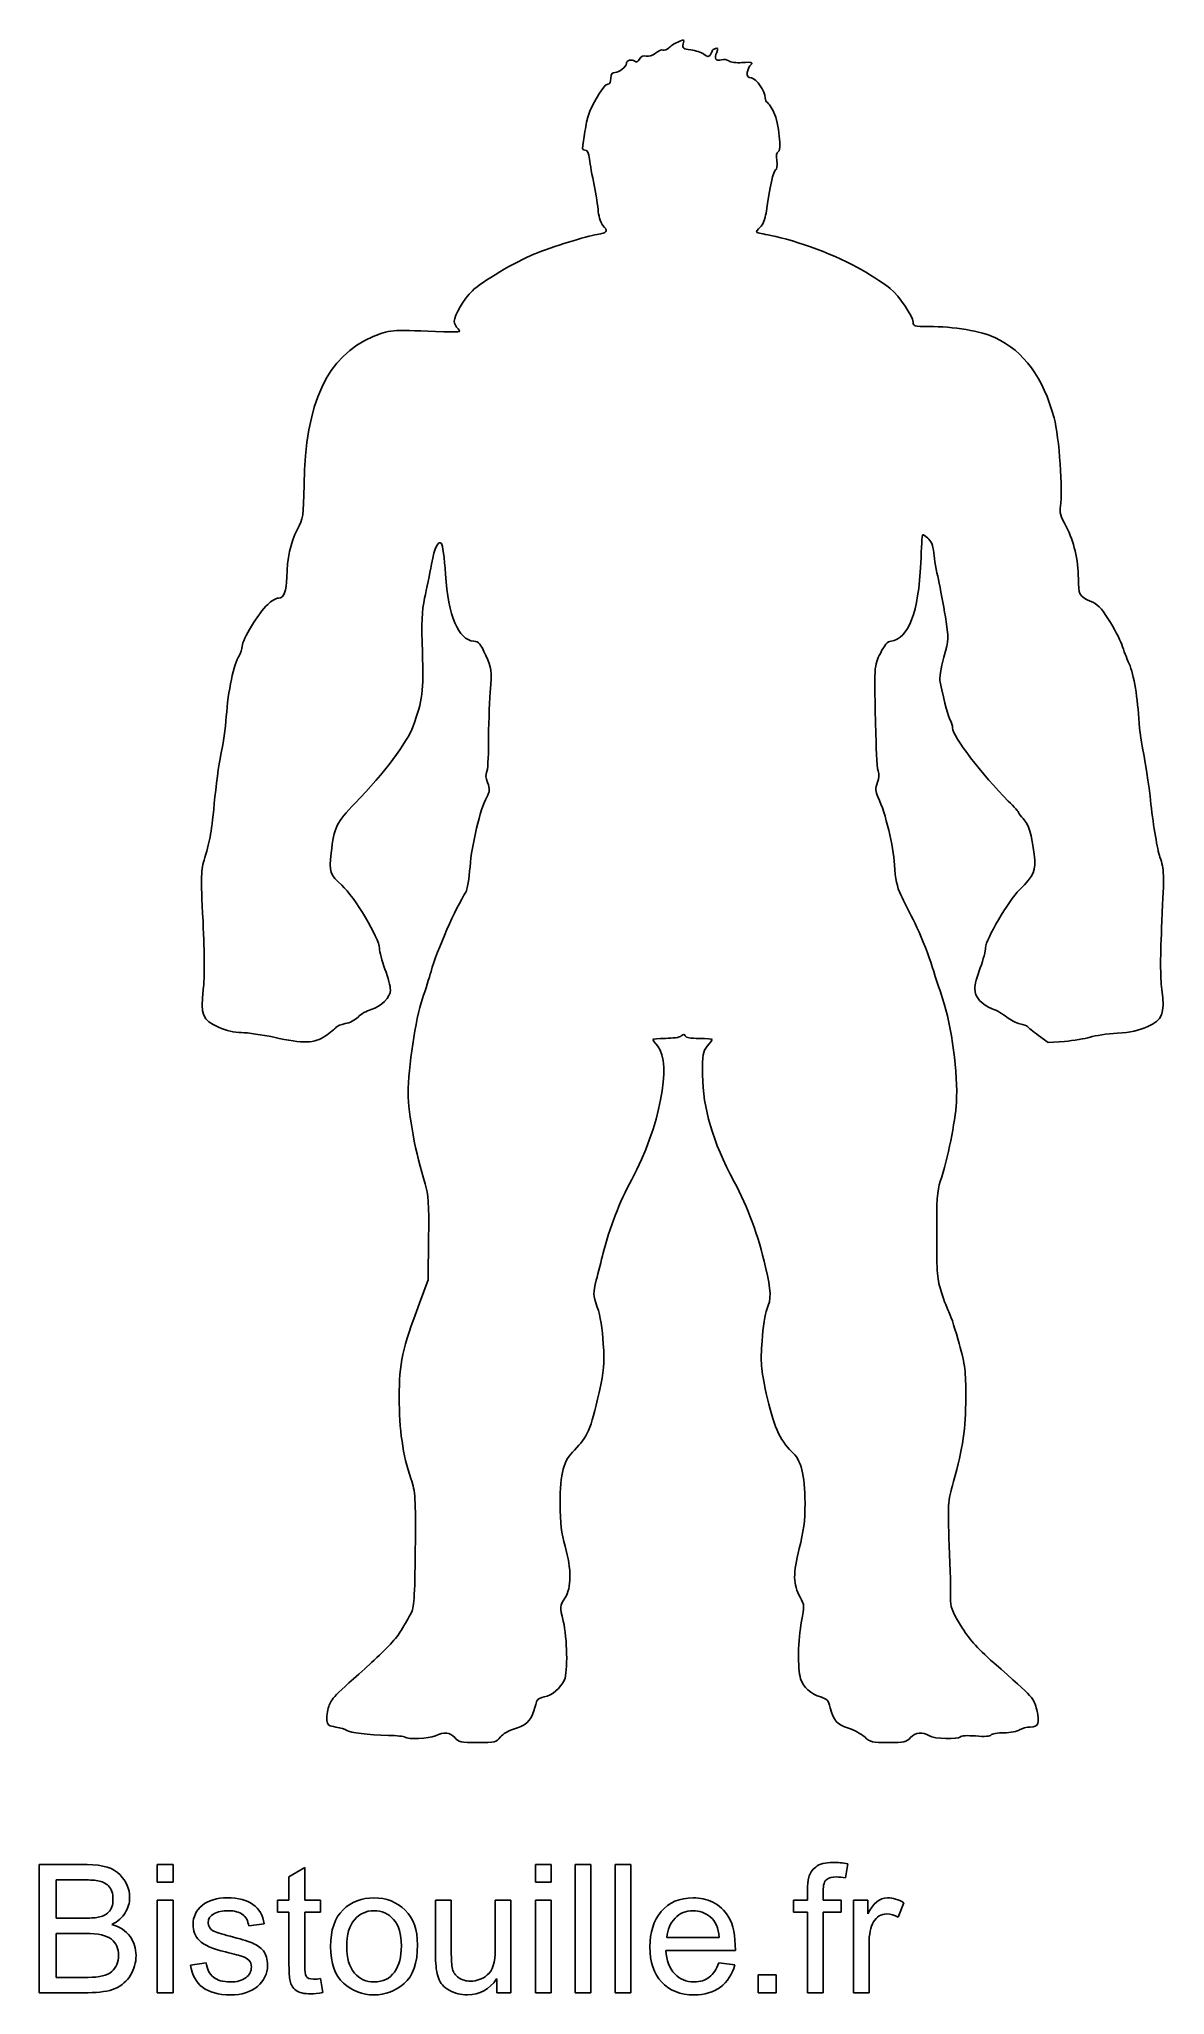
# Model space of a CAD drawing. Extents: x 40 to 493, y 37 to 824.
import ezdxf

# ---------------------------------------------------------------- set-up
doc = ezdxf.new("R2010")
doc.units = 0
doc.layers.get('0').update_dxf_attribs({"linetype": 'CONTINUOUS'})

msp = doc.modelspace()

# ---------------------------------------------------------------- linework, layer by layer
at = {"color": 7}
for p, q in [((445.68, 419.92), (441.76, 422.8)), ((452.24, 420.4), (445.68, 419.92)), ((196.32, 324.48), (196.48, 341.2)), ((192.8, 315.04), (196.32, 324.48)), ((206.96, 140.32), (206.96, 140.32)), ((39.84, 37.68), (39.84, 89.2)), ((39.84, 89.2), (59.2, 89.2)), ((87.36, 82.08), (87.36, 89.2)), ((87.36, 89.2), (93.68, 89.2)), ((93.68, 89.2), (93.68, 82.08)), ((140.32, 84.24), (146.64, 88.08)), ((146.64, 88.08), (146.64, 74.96)), ((239.44, 82.08), (239.44, 89.2)), ((239.44, 89.2), (245.76, 89.2)), ((245.76, 89.2), (245.76, 82.08)), ((255.44, 37.68), (255.44, 89.2)), ((255.44, 89.2), (261.76, 89.2)), ((261.76, 89.2), (261.76, 37.68)), ((271.44, 37.68), (271.44, 89.2)), ((271.44, 89.2), (277.76, 89.2)), ((277.76, 89.2), (277.76, 37.68)), ((365.04, 89.52), (364.08, 83.92)), ((365.04, 89.52), (365.04, 89.52)), ((56.96, 83.12), (46.64, 83.12)), ((46.64, 83.12), (46.64, 67.68)), ((93.68, 82.08), (87.36, 82.08)), ((93.68, 82.08), (93.68, 82.08)), ((140.32, 74.96), (140.32, 84.24)), ((245.76, 82.08), (239.44, 82.08)), ((245.76, 82.08), (245.76, 82.08)), ((348.8, 74.96), (348.8, 79.04)), ((87.36, 37.68), (87.36, 74.96)), ((87.36, 74.96), (93.68, 74.96)), ((93.68, 74.96), (93.68, 37.68)), ((135.76, 70.08), (135.76, 74.96)), ((135.76, 74.96), (140.32, 74.96)), ((146.64, 74.96), (153.04, 74.96)), ((153.04, 74.96), (153.04, 70.08)), ((174.48, 75.84), (174.48, 75.84)), ((199.28, 51.84), (199.28, 74.96)), ((199.28, 74.96), (205.6, 74.96)), ((205.6, 74.96), (205.6, 54.32)), ((223.28, 55.04), (223.28, 74.96)), ((223.28, 74.96), (229.6, 74.96)), ((229.6, 74.96), (229.6, 37.68)), ((239.44, 37.68), (239.44, 74.96)), ((239.44, 74.96), (245.76, 74.96)), ((245.76, 74.96), (245.76, 37.68)), ((343.2, 70.08), (343.2, 74.96)), ((343.2, 74.96), (348.8, 74.96)), ((355.12, 78.48), (355.12, 74.96)), ((355.12, 74.96), (362.32, 74.96)), ((362.32, 74.96), (362.32, 70.08)), ((367.28, 37.68), (367.28, 74.96)), ((367.28, 74.96), (373.04, 74.96)), ((373.04, 74.96), (373.04, 69.36)), ((387.6, 73.84), (385.36, 68)), ((387.6, 73.84), (387.6, 73.84)), ((46.64, 67.68), (57.84, 67.68)), ((46.64, 67.68), (46.64, 67.68)), ((69.12, 65.12), (69.12, 65.12)), ((130.32, 65.36), (124.16, 64.56)), ((124.16, 64.56), (124.16, 64.56)), ((140.32, 70.08), (135.76, 70.08)), ((140.32, 48.64), (140.32, 70.08)), ((153.04, 70.08), (146.64, 70.08)), ((146.64, 70.08), (146.64, 48.24)), ((348.8, 70.08), (343.2, 70.08)), ((348.8, 37.68), (348.8, 70.08)), ((362.32, 70.08), (355.12, 70.08)), ((355.12, 70.08), (355.12, 37.68)), ((373.04, 69.36), (373.12, 69.36)), ((58.64, 61.52), (46.64, 61.52)), ((46.64, 61.52), (46.64, 43.84)), ((292.24, 59.92), (313.28, 59.92)), ((313.28, 59.92), (313.28, 59.92)), ((373.6, 57.28), (373.6, 37.68)), ((100.72, 48.8), (107.04, 49.76)), ((319.84, 54.72), (291.84, 54.72)), ((313.12, 49.68), (319.6, 48.88)), ((319.84, 54.72), (319.84, 54.72)), ((46.64, 43.84), (59.52, 43.84)), ((46.64, 43.84), (46.64, 43.84)), ((153.04, 43.36), (153.92, 37.76)), ((174.48, 42), (174.48, 42)), ((223.92, 43.2), (223.76, 43.2)), ((223.92, 37.68), (223.92, 43.2)), ((329.04, 37.68), (329.04, 44.88)), ((329.04, 44.88), (336.24, 44.88)), ((336.24, 44.88), (336.24, 37.68)), ((59.52, 37.68), (39.84, 37.68)), ((93.68, 37.68), (87.36, 37.68)), ((93.68, 37.68), (93.68, 37.68)), ((153.92, 37.76), (153.92, 37.76)), ((229.6, 37.68), (223.92, 37.68)), ((229.6, 37.68), (229.6, 37.68)), ((245.76, 37.68), (239.44, 37.68)), ((245.76, 37.68), (245.76, 37.68)), ((261.76, 37.68), (255.44, 37.68)), ((261.76, 37.68), (261.76, 37.68)), ((277.76, 37.68), (271.44, 37.68)), ((277.76, 37.68), (277.76, 37.68)), ((336.24, 37.68), (329.04, 37.68)), ((336.24, 37.68), (336.24, 37.68)), ((355.12, 37.68), (348.8, 37.68)), ((373.6, 37.68), (367.28, 37.68))]:
    msp.add_line(p, q, dxfattribs=at)
for points in [[(287.68, 817.92), (288.8, 818.8), (290.16, 819.44), (290.72, 819.2)], [(290.72, 819.2), (291.36, 819.04), (292.32, 819.36), (292.96, 820)], [(292.96, 820), (293.52, 820.64), (295.2, 821.76), (296.64, 822.4)], [(296.64, 822.4), (299.28, 823.6), (299.28, 823.52), (298.88, 821.68)], [(298.88, 821.68), (298.48, 819.92), (298.8, 819.68), (301.92, 819.28)], [(301.92, 819.28), (303.84, 819.04), (306.16, 818.24), (307.12, 817.52)], [(309.68, 817.2), (310.16, 817.84), (310.56, 818.56), (310.56, 818.88)], [(310.56, 818.88), (310.56, 819.12), (311.12, 819.6), (311.84, 819.84)], [(311.84, 819.84), (312.88, 820.16), (312.96, 819.84), (312.32, 818.24)], [(271.44, 810.16), (273.12, 810.16), (276, 812.48), (276, 813.84)], [(276, 813.84), (276, 815.04), (278.24, 815.68), (279.36, 814.72)], [(279.36, 814.72), (280, 814.16), (280.56, 814.4), (281.28, 815.6)], [(281.28, 815.6), (282, 816.72), (282.8, 817.12), (284, 816.8)], [(284, 816.8), (285.04, 816.48), (286.4, 816.88), (287.68, 817.92)], [(307.12, 817.52), (308.64, 816.32), (309.04, 816.24), (309.68, 817.2)], [(312.32, 818.24), (311.2, 815.76), (312, 814.64), (314.24, 815.28)], [(314.24, 815.28), (315.2, 815.52), (316.56, 815.36), (317.2, 814.8)], [(317.2, 814.8), (317.92, 814.32), (320.24, 814), (322.48, 814.16)], [(322.48, 814.16), (326.56, 814.48), (327.2, 814.24), (325.68, 812.88)], [(325.68, 812.88), (325.28, 812.48), (324.8, 811.28), (324.64, 810.16)], [(260, 790.24), (260.72, 794.88), (266.64, 805.52), (268.48, 805.52)], [(268.48, 805.52), (269.36, 805.52), (269.76, 806.32), (269.76, 807.84)], [(269.76, 807.84), (269.76, 809.6), (270.16, 810.16), (271.44, 810.16)], [(324.64, 810.16), (324.4, 808.64), (324.72, 808.16), (326.32, 808)], [(326.32, 808), (328.4, 807.68), (331.84, 802.64), (331.84, 799.92)], [(331.84, 799.92), (331.84, 799.2), (332.24, 798.32), (332.72, 798.08)], [(332.72, 798.08), (333.2, 797.84), (334.4, 796), (335.36, 794.08)], [(258.72, 782.64), (259.04, 784.72), (259.6, 788.16), (260, 790.24)], [(335.36, 794.08), (337.36, 790.08), (338.56, 778.16), (336.96, 778.16)], [(259.36, 778.96), (258.24, 778.96), (258.16, 779.6), (258.72, 782.64)], [(261.2, 775.28), (260.8, 777.84), (260.32, 778.96), (259.36, 778.96)], [(263.04, 764.88), (262.24, 768.56), (261.44, 773.2), (261.2, 775.28)], [(336.48, 774.72), (336.8, 772.56), (336.56, 771.12), (336, 770.96)], [(336.96, 778.16), (336.4, 778.16), (336.24, 776.8), (336.48, 774.72)], [(264.72, 754.16), (264.56, 756.4), (263.76, 761.28), (263.04, 764.88)], [(336, 770.96), (335.12, 770.72), (333.76, 764.4), (332.16, 753.6)], [(264.24, 744.96), (268.32, 745.6), (268.8, 746.4), (266.56, 748.64)], [(266.56, 748.64), (265.76, 749.44), (264.96, 751.84), (264.72, 754.16)], [(329.84, 747.92), (328.8, 746.96), (328.16, 746.08), (328.4, 745.92)], [(332.16, 753.6), (331.84, 751.36), (330.88, 748.96), (329.84, 747.92)], [(238.72, 737.04), (246.32, 740.16), (260.08, 744.4), (264.24, 744.96)], [(328.4, 745.92), (328.56, 745.76), (331.12, 745.2), (334.08, 744.64)], [(334.08, 744.64), (344.24, 742.72), (361.2, 736.32), (370.48, 730.88)], [(214.08, 722.4), (217.36, 725.68), (231.84, 734.32), (238.72, 737.04)], [(370.48, 730.88), (375.36, 728.08), (380.56, 724.64), (382.08, 723.28)], [(206.8, 710.16), (206.8, 712.56), (210.64, 718.96), (214.08, 722.4)], [(382.08, 723.28), (385.84, 720.08), (391.28, 712.08), (391.28, 709.76)], [(208.32, 707.04), (207.52, 707.84), (206.8, 709.2), (206.8, 710.16)], [(391.28, 709.76), (391.28, 708.08), (391.6, 708), (397.68, 708)], [(146.4, 644.32), (146.88, 677.28), (155.6, 695.92), (174.16, 703.92)], [(174.16, 703.92), (180.32, 706.64), (181.68, 706.72), (199.2, 706)], [(199.2, 706), (209.52, 705.6), (209.76, 705.6), (208.32, 707.04)], [(397.68, 708), (407.44, 708), (418.88, 706.08), (424.24, 703.52)], [(424.24, 703.52), (436, 697.92), (443.6, 687.6), (448, 671.2)], [(448, 671.2), (450.08, 663.52), (451.6, 641.52), (450.56, 635.76)], [(143.6, 626.24), (146.08, 630.88), (146.16, 631.6), (146.4, 644.32)], [(450.56, 635.76), (450.08, 633.36), (450.56, 631.68), (452.96, 627.28)], [(139.44, 607.12), (139.52, 614.48), (140.96, 621.12), (143.6, 626.24)], [(201.68, 620.72), (200.24, 622), (198.96, 619.36), (197.6, 612.32)], [(395.12, 624.24), (394.96, 624.08), (394.64, 618.96), (394.4, 612.8)], [(397.2, 622.88), (396.24, 623.76), (395.28, 624.32), (395.12, 624.24)], [(399.6, 616.88), (399.28, 620.08), (398.56, 621.84), (397.2, 622.88)], [(452.96, 627.28), (456, 621.6), (457.68, 614.32), (457.76, 606.48)], [(203.28, 608.4), (202.8, 614.8), (202.08, 620.32), (201.68, 620.72)], [(401.52, 606.16), (400.72, 609.52), (399.84, 614.4), (399.6, 616.88)], [(136.08, 598.72), (138.24, 598.72), (139.44, 601.68), (139.44, 607.12)], [(197.6, 612.32), (196.88, 608.48), (195.68, 602.32), (194.88, 598.72)], [(214.64, 581.36), (208.32, 582.08), (204.4, 591.28), (203.28, 608.4)], [(394.4, 612.8), (393.52, 593.04), (389.44, 582.32), (382.48, 581.44)], [(404.32, 591.12), (403.52, 595.92), (402.24, 602.72), (401.52, 606.16)], [(457.76, 606.48), (457.76, 600.32), (458.32, 599.28), (462.48, 597.52)], [(131.76, 596.16), (133.28, 597.6), (135.2, 598.72), (136.08, 598.72)], [(194.88, 598.72), (193.76, 593.44), (193.6, 588.88), (194, 576.96)], [(121.52, 579.36), (121.52, 581.92), (128.08, 592.72), (131.76, 596.16)], [(403.68, 574.96), (405.68, 582.24), (405.68, 582.48), (404.32, 591.12)], [(462.48, 597.52), (465.44, 596.32), (466.88, 594.88), (469.92, 590.16)], [(469.92, 590.16), (472, 586.88), (474.4, 582.32), (475.2, 580)], [(115.12, 551.12), (115.76, 560.96), (118.24, 572.64), (120.24, 575.44)], [(120.24, 575.44), (120.96, 576.48), (121.52, 578.16), (121.52, 579.36)], [(194, 576.96), (194.48, 561.36), (194, 557.44), (190.24, 547.2)], [(219.44, 575.68), (217.36, 580.4), (216.64, 581.2), (214.64, 581.36)], [(221.28, 560.88), (221.92, 570), (221.92, 570.4), (219.44, 575.68)], [(378.16, 576.48), (375.6, 571.36), (375.6, 572.08), (376.32, 544.08)], [(382.48, 581.44), (380.96, 581.2), (379.92, 580.08), (378.16, 576.48)], [(402.16, 564.96), (401.84, 566.56), (402.4, 570.4), (403.68, 574.96)], [(475.2, 580), (476, 577.6), (477.2, 574.56), (477.84, 573.12)], [(477.84, 573.12), (479.76, 569.28), (481.44, 560.32), (482.08, 550.32)], [(220.56, 540.56), (220.56, 546.56), (220.88, 555.68), (221.28, 560.88)], [(406.24, 549.6), (405.44, 550.96), (404.08, 556), (402.16, 564.96)], [(113.2, 537.12), (113.92, 539.84), (114.8, 546.16), (115.12, 551.12)], [(190.24, 547.2), (187.76, 540.48), (178.8, 528.56), (166.96, 516.24)], [(376.32, 544.08), (376.48, 536.16), (376.96, 529.2), (377.36, 528.72)], [(407.2, 546.48), (407.2, 547.36), (406.8, 548.8), (406.24, 549.6)], [(429.6, 517.04), (419.04, 527.68), (407.2, 543.2), (407.2, 546.48)], [(482.08, 550.32), (482.4, 545.36), (483.28, 539.2), (483.92, 536.48)], [(110.56, 518.72), (111.28, 526.08), (112.48, 534.32), (113.2, 537.12)], [(219.76, 528.56), (220.24, 529.2), (220.56, 534.56), (220.56, 540.56)], [(483.92, 536.48), (484.64, 533.76), (486, 524.48), (486.96, 515.76)], [(220.16, 524.48), (219.44, 526.32), (219.36, 528), (219.76, 528.56)], [(377.36, 528.72), (377.76, 528.16), (377.6, 526.32), (376.96, 524.64)], [(219.84, 518.64), (221.12, 521.04), (221.2, 521.84), (220.16, 524.48)], [(376.96, 524.64), (376.08, 522.08), (376.16, 521.04), (377.28, 518.56)], [(106.48, 494.32), (108.8, 502.08), (109.04, 503.52), (110.56, 518.72)], [(166.96, 516.24), (159.28, 508.32), (158.56, 506.8), (157.28, 496.16)], [(213.12, 490.64), (213.84, 499.52), (217.2, 513.84), (219.84, 518.64)], [(377.28, 518.56), (380.24, 512.08), (383.36, 499.04), (383.84, 491.44)], [(433.84, 512.24), (433.84, 512.56), (431.92, 514.8), (429.6, 517.04)], [(435.52, 510), (434.56, 510.88), (433.84, 511.92), (433.84, 512.24)], [(486.96, 515.76), (488, 506.8), (489.52, 497.68), (490.56, 494.56)], [(440, 495.68), (439.12, 503.28), (437.68, 508), (435.52, 510)], [(157.28, 496.16), (156.4, 488.56), (156.72, 487.52), (161.52, 483.2)], [(105.76, 468.56), (104.8, 487.6), (104.88, 488.96), (106.48, 494.32)], [(211.44, 480.48), (212, 481.36), (212.8, 485.92), (213.12, 490.64)], [(383.84, 491.44), (384.16, 485.6), (384.8, 482.56), (386.4, 479.36)], [(434.08, 481.36), (440.08, 487.28), (440.72, 488.88), (440, 495.68)], [(490.56, 494.56), (492.32, 489.28), (492.32, 488.32), (491.36, 468.8)], [(161.52, 483.2), (166.72, 478.56), (176.64, 461.84), (176.72, 457.84)], [(197.44, 448.48), (199.92, 457.12), (207.36, 474.16), (211.44, 480.48)], [(420.48, 458.08), (420.48, 461.36), (429.6, 476.96), (434.08, 481.36)], [(386.4, 479.36), (387.52, 476.96), (390.08, 471.76), (392.08, 467.84)], [(105.84, 441.2), (106.4, 446.16), (106.4, 454.96), (105.76, 468.56)], [(392.08, 467.84), (394.08, 463.84), (396.88, 456.8), (398.4, 452.24)], [(491.36, 468.8), (490.72, 454.48), (490.64, 446.4), (491.36, 441.28)], [(176.72, 457.84), (176.72, 456.56), (177.68, 452.8), (178.88, 449.44)], [(418.32, 450), (419.52, 453.28), (420.48, 456.96), (420.48, 458.08)], [(178.88, 449.44), (180.16, 446.08), (181.12, 442.4), (181.12, 441.12)], [(194, 437.6), (195.2, 441.04), (196.72, 445.92), (197.44, 448.48)], [(398.4, 452.24), (399.84, 447.6), (402, 441.04), (403.2, 437.6)], [(416.08, 441.52), (416.08, 442.88), (417.04, 446.72), (418.32, 450)], [(111.92, 426.08), (105.52, 428.96), (104.64, 431.12), (105.84, 441.2)], [(181.12, 441.12), (181.12, 438.16), (177.44, 434.4), (173.36, 433.2)], [(423.12, 433.52), (418.96, 435.04), (416.08, 438.32), (416.08, 441.52)], [(491.36, 441.28), (492.56, 431.28), (491.68, 428.96), (485.44, 426.24)], [(173.36, 433.2), (171.6, 432.72), (169.2, 431.36), (168.08, 430.16)], [(188.24, 399.52), (188.24, 409.68), (191.2, 429.36), (194, 437.6)], [(403.2, 437.6), (406.8, 426.64), (409.44, 407.2), (408.72, 395.92)], [(428.96, 430.16), (427.44, 431.36), (424.88, 432.88), (423.12, 433.52)], [(121.28, 423.92), (118.24, 423.92), (115.28, 424.64), (111.92, 426.08)], [(159.2, 426), (158.8, 425.44), (156.88, 423.92), (154.96, 422.56)], [(162.96, 427.52), (161.28, 427.2), (159.6, 426.56), (159.2, 426)], [(168.08, 430.16), (166.96, 428.96), (164.72, 427.76), (162.96, 427.52)], [(434.24, 427.44), (432.8, 427.76), (430.4, 429.04), (428.96, 430.16)], [(437.36, 426.32), (437.12, 426.64), (435.68, 427.2), (434.24, 427.44)], [(441.76, 422.8), (439.6, 424.4), (437.6, 425.92), (437.36, 426.32)], [(485.44, 426.24), (482, 424.72), (478.8, 424), (473.44, 423.68)], [(134.16, 422.08), (129.52, 423.04), (123.68, 423.92), (121.28, 423.92)], [(154.96, 422.56), (150.56, 419.52), (146.4, 419.36), (134.16, 422.08)], [(288.64, 418.4), (294.4, 411.52), (289.36, 385.68), (278.16, 364.88)], [(291.76, 421.6), (288.96, 421.6), (286.64, 421.36), (286.64, 421.2)], [(286.64, 421.2), (286.64, 420.96), (287.52, 419.68), (288.64, 418.4)], [(298.08, 422.56), (297.44, 422), (294.64, 421.6), (291.76, 421.6)], [(299.68, 422.56), (299.36, 423.36), (299.04, 423.36), (298.08, 422.56)], [(305.28, 421.6), (301.92, 421.6), (299.92, 421.92), (299.68, 422.56)], [(310.56, 421.2), (310.56, 421.36), (308.24, 421.6), (305.28, 421.6)], [(306.64, 406.88), (306.56, 415.2), (306.72, 416.16), (308.56, 418.4)], [(308.56, 418.4), (309.68, 419.68), (310.56, 420.96), (310.56, 421.2)], [(462.48, 422.08), (460.48, 421.44), (455.84, 420.72), (452.24, 420.4)], [(473.44, 423.68), (469.44, 423.44), (464.48, 422.72), (462.48, 422.08)], [(319.36, 363.92), (310.64, 380.32), (306.8, 393.28), (306.64, 406.88)], [(195.12, 363.04), (191.28, 375.12), (188.24, 391.36), (188.24, 399.52)], [(408.72, 395.92), (408.24, 387.92), (405.28, 373.2), (402.24, 364.08)], [(196.48, 341.2), (196.64, 355.36), (196.4, 358.8), (195.12, 363.04)], [(278.16, 364.88), (273.2, 355.68), (269.2, 345.2), (266.72, 335.36)], [(332, 329.52), (328.88, 342.8), (324.96, 353.44), (319.36, 363.92)], [(402.24, 364.08), (401.04, 360.4), (400.72, 356.24), (400.8, 342.4)], [(400.8, 342.4), (400.8, 327.12), (401.04, 324.48), (402.72, 319.36)], [(266.72, 335.36), (265.92, 332.4), (264.72, 327.36), (263.92, 324.32)], [(263.92, 324.32), (262.56, 318.96), (262.56, 318.56), (264.32, 313.44)], [(332.48, 312.56), (334.32, 316.64), (334.24, 320.16), (332, 329.52)], [(184.64, 277.28), (184.64, 290.88), (185.92, 296.88), (192.8, 315.04)], [(402.72, 319.36), (403.76, 316.16), (405.2, 312.4), (405.92, 310.96)], [(264.32, 313.44), (265.52, 310), (266.4, 304.72), (266.72, 298.72)], [(330.56, 299.84), (330.88, 305.36), (331.76, 310.88), (332.48, 312.56)], [(405.92, 310.96), (406.64, 309.6), (408.4, 304.08), (409.84, 298.8)], [(332.24, 278.8), (330.16, 288.88), (329.92, 291.12), (330.56, 299.84)], [(266.72, 298.72), (267.28, 290.48), (267.04, 288.08), (265.04, 279.2)], [(409.84, 298.8), (412.24, 290.08), (412.56, 287.76), (412.48, 277.12)], [(189.36, 244.48), (186.08, 254), (184.64, 264.16), (184.64, 277.28)], [(265.04, 279.2), (261.6, 264), (260.4, 261.28), (255.12, 256)], [(342.4, 255.44), (337.84, 259.6), (334.88, 266.4), (332.24, 278.8)], [(412.48, 277.12), (412.48, 264.4), (411.44, 257.12), (407.6, 243.28)], [(255.12, 256), (250.72, 251.76), (249.36, 246.72), (249.36, 234.48)], [(347.84, 234.64), (347.84, 246.24), (346.32, 251.92), (342.4, 255.44)], [(191.12, 215.68), (191.28, 237.44), (191.2, 238.88), (189.36, 244.48)], [(407.6, 243.28), (405.2, 234.8), (405.2, 234.48), (405.84, 217.52)], [(249.36, 234.48), (249.36, 226.32), (249.84, 222.64), (251.36, 217.28)], [(345.52, 216.32), (347.28, 223.2), (347.84, 227.28), (347.84, 234.64)], [(189.44, 190.32), (190.64, 192.4), (190.88, 196.32), (191.12, 215.68)], [(251.36, 217.28), (254, 208), (254, 200.56), (251.28, 196.4)], [(345.84, 196.8), (343.04, 202), (342.96, 206.32), (345.52, 216.32)], [(405.84, 217.52), (406.24, 208.08), (406.48, 198.64), (406.4, 196.4)], [(346.48, 187.12), (347.68, 193.12), (347.68, 193.52), (345.84, 196.8)], [(185.44, 183.36), (186.88, 185.84), (188.64, 188.96), (189.44, 190.32)], [(251.28, 196.4), (249.2, 193.2), (249.2, 193.12), (250.64, 187.12)], [(406.4, 196.4), (406.24, 193.12), (406.88, 191.36), (410.4, 185.52)], [(173.52, 170.48), (179.6, 176), (183.76, 180.48), (185.44, 183.36)], [(250.64, 187.12), (252.24, 180.24), (252.48, 166.88), (251.12, 163.52)], [(346.08, 164), (344.8, 168), (344.96, 179.76), (346.48, 187.12)], [(410.4, 185.52), (413.84, 179.84), (416.4, 176.96), (423.84, 170.32)], [(156.32, 152.8), (157.36, 156), (158, 156.64), (173.52, 170.48)], [(423.84, 170.32), (440.24, 155.84), (439.92, 156.16), (441.04, 151.44)], [(251.12, 163.52), (249.76, 160.4), (246, 157.2), (242.96, 156.64)], [(354.16, 156.64), (350.16, 157.84), (347.12, 160.56), (346.08, 164)], [(155.52, 147.28), (155.36, 148.56), (155.76, 151.04), (156.32, 152.8)], [(238.8, 151.04), (237.6, 147.04), (235.12, 144.88), (230.56, 143.68)], [(240.08, 155.28), (240, 154.72), (239.36, 152.88), (238.8, 151.04)], [(242.96, 156.64), (241.6, 156.4), (240.24, 155.76), (240.08, 155.28)], [(358, 152.32), (357.28, 155.28), (356.64, 155.92), (354.16, 156.64)], [(365.28, 144.08), (360.64, 145.6), (359.36, 147.12), (358, 152.32)], [(441.04, 151.44), (442.32, 146.16), (441.76, 144.56), (438.4, 144.56)], [(159.12, 144.56), (156.32, 144.96), (155.84, 145.28), (155.52, 147.28)], [(163.52, 143.2), (162.96, 143.68), (160.96, 144.24), (159.12, 144.56)], [(180.4, 141.2), (172, 141.44), (164.88, 142.24), (163.52, 143.2)], [(206.96, 140.32), (204.96, 142.56), (202.8, 142.72), (199.2, 141.04)], [(230.56, 143.68), (228.64, 143.12), (226.32, 141.76), (225.36, 140.56)], [(371.84, 140.56), (370.56, 141.76), (367.6, 143.36), (365.28, 144.08)], [(397.84, 141.04), (395.2, 142.8), (392.16, 142.48), (390.24, 140.32)], [(427.84, 142.24), (425.36, 142.24), (422.96, 141.84), (422.64, 141.36)], [(434.16, 143.44), (433.2, 142.8), (430.48, 142.32), (427.84, 142.24)], [(438.4, 144.56), (437.04, 144.56), (435.12, 144.08), (434.16, 143.44)], [(186.96, 140.48), (186.64, 140.8), (183.68, 141.12), (180.4, 141.2)], [(199.2, 141.04), (196.56, 139.84), (188.16, 139.44), (186.96, 140.48)], [(216.16, 138.32), (209.28, 138.32), (208.56, 138.48), (206.96, 140.32)], [(225.36, 140.56), (223.6, 138.4), (223.28, 138.32), (216.16, 138.32)], [(381.36, 138.32), (374.72, 138.32), (374.08, 138.48), (371.84, 140.56)], [(390.24, 140.32), (388.64, 138.48), (387.84, 138.32), (381.36, 138.32)], [(410.32, 140.64), (409.44, 139.44), (399.76, 139.76), (397.84, 141.04)], [(416.4, 140.96), (413.2, 141.2), (410.56, 141.12), (410.32, 140.64)], [(422.64, 141.36), (422.24, 140.8), (420.16, 140.64), (416.4, 140.96)], [(59.2, 89.2), (65.44, 89.2), (69.84, 87.84), (72.4, 85.12)], [(349.36, 84.16), (349.68, 85.68), (350.64, 87.04), (352.16, 88.24)], [(352.16, 88.24), (353.68, 89.52), (356, 90.08), (359.12, 90.08)], [(359.12, 90.08), (360.96, 90.08), (362.96, 89.92), (365.04, 89.52)], [(63.44, 82.72), (61.76, 82.96), (59.6, 83.12), (56.96, 83.12)], [(67.76, 80.64), (66.56, 81.76), (65.12, 82.48), (63.44, 82.72)], [(69.52, 75.2), (69.52, 77.68), (68.96, 79.44), (67.76, 80.64)], [(72.4, 85.12), (74.96, 82.4), (76.24, 79.44), (76.24, 76.08)], [(348.8, 79.04), (348.8, 80.88), (348.96, 82.64), (349.36, 84.16)], [(356.64, 83.28), (355.6, 82.64), (355.12, 81.04), (355.12, 78.48)], [(360.32, 84.24), (358.8, 84.24), (357.6, 83.92), (356.64, 83.28)], [(364.08, 83.92), (362.8, 84.16), (361.6, 84.24), (360.32, 84.24)], [(67.76, 70.08), (68.96, 71.2), (69.52, 72.88), (69.52, 75.2)], [(76.24, 76.08), (76.24, 73.84), (75.68, 71.76), (74.48, 69.84)], [(101.76, 65.12), (101.76, 68.24), (102.96, 70.8), (105.44, 72.8)], [(105.44, 72.8), (107.92, 74.8), (111.28, 75.84), (115.52, 75.84)], [(115.52, 75.84), (119.92, 75.84), (123.44, 74.96), (125.84, 73.2)], [(125.84, 73.2), (128.32, 71.44), (129.84, 68.88), (130.32, 65.36)], [(157.04, 56.32), (157.04, 62.88), (158.72, 67.76), (162.08, 71.04)], [(162.08, 71.04), (165.44, 74.24), (169.6, 75.84), (174.48, 75.84)], [(174.48, 75.84), (179.52, 75.84), (183.76, 74.16), (187.04, 70.88)], [(187.04, 70.88), (190.4, 67.6), (192, 62.96), (192, 56.96)], [(290, 70.32), (293.04, 74), (297.36, 75.84), (302.88, 75.84)], [(302.88, 75.84), (305.6, 75.84), (308.24, 75.28), (310.8, 74.08)], [(310.8, 74.08), (313.28, 72.88), (315.44, 70.8), (317.2, 67.92)], [(373.12, 69.36), (375.2, 73.68), (377.84, 75.84), (381.04, 75.84)], [(381.04, 75.84), (383.2, 75.84), (385.36, 75.2), (387.6, 73.84)], [(57.84, 67.68), (60.16, 67.68), (62.08, 67.76), (63.6, 68)], [(63.6, 68), (65.2, 68.32), (66.56, 68.96), (67.76, 70.08)], [(74.48, 69.84), (73.28, 67.92), (71.52, 66.32), (69.12, 65.12)], [(69.12, 65.12), (72.32, 64.16), (74.8, 62.56), (76.4, 60.32)], [(104.32, 58.64), (102.56, 60.48), (101.76, 62.64), (101.76, 65.12)], [(110.08, 69.44), (108.64, 68.64), (107.84, 67.44), (107.84, 65.84)], [(107.84, 65.84), (107.84, 64.4), (108.48, 63.36), (109.6, 62.72)], [(115.92, 70.64), (113.52, 70.64), (111.6, 70.24), (110.08, 69.44)], [(121.68, 69.12), (120.32, 70.16), (118.4, 70.64), (115.92, 70.64)], [(124.16, 64.56), (123.84, 66.56), (123.04, 68.16), (121.68, 69.12)], [(166.64, 67.04), (164.56, 64.64), (163.52, 61.12), (163.52, 56.32)], [(174.48, 70.64), (171.28, 70.64), (168.64, 69.44), (166.64, 67.04)], [(182.4, 67.12), (180.24, 69.52), (177.6, 70.64), (174.48, 70.64)], [(185.52, 56.56), (185.52, 61.2), (184.48, 64.72), (182.4, 67.12)], [(285.44, 56.08), (285.44, 61.92), (286.96, 66.72), (290, 70.32)], [(295.6, 67.68), (293.6, 65.68), (292.56, 63.12), (292.24, 59.92)], [(302.88, 70.64), (299.92, 70.64), (297.52, 69.68), (295.6, 67.68)], [(309.76, 68.16), (307.68, 69.84), (305.36, 70.64), (302.88, 70.64)], [(313.28, 59.92), (313.04, 63.76), (311.84, 66.48), (309.76, 68.16)], [(317.2, 67.92), (318.96, 65.04), (319.84, 60.64), (319.84, 54.72)], [(375.44, 66.16), (374.16, 64.08), (373.6, 61.12), (373.6, 57.28)], [(380.8, 69.36), (378.4, 69.36), (376.64, 68.32), (375.44, 66.16)], [(385.36, 68), (383.84, 68.88), (382.24, 69.36), (380.8, 69.36)], [(68.88, 59.2), (66.96, 60.72), (63.52, 61.52), (58.64, 61.52)], [(71.76, 52.64), (71.76, 55.44), (70.8, 57.6), (68.88, 59.2)], [(76.4, 60.32), (78, 58.08), (78.8, 55.52), (78.8, 52.64)], [(114.8, 54.08), (109.52, 55.28), (106, 56.88), (104.32, 58.64)], [(109.6, 62.72), (110.8, 62.08), (113.12, 61.28), (116.64, 60.4)], [(116.64, 60.4), (120.56, 59.36), (123.52, 58.48), (125.52, 57.68)], [(125.52, 57.68), (127.44, 56.96), (128.96, 55.84), (130.08, 54.48)], [(162.24, 41.52), (158.8, 44.64), (157.04, 49.52), (157.04, 56.32)], [(163.52, 56.32), (163.52, 51.6), (164.56, 48), (166.64, 45.6)], [(182.72, 46), (184.64, 48.72), (185.52, 52.24), (185.52, 56.56)], [(192, 56.96), (192, 49.6), (190.24, 44.4), (186.64, 41.36)], [(290.16, 42), (286.96, 45.36), (285.44, 50.08), (285.44, 56.08)], [(69.04, 46.16), (70.8, 47.76), (71.76, 49.92), (71.76, 52.64)], [(78.8, 52.64), (78.8, 49.76), (78.08, 47.12), (76.64, 44.72)], [(105.6, 39.84), (102.96, 41.84), (101.36, 44.8), (100.72, 48.8)], [(107.04, 49.76), (107.36, 47.2), (108.32, 45.28), (109.92, 43.92)], [(121.68, 52.24), (120.64, 52.56), (118.32, 53.2), (114.8, 54.08)], [(124.24, 50.72), (123.52, 51.36), (122.64, 51.92), (121.68, 52.24)], [(123.04, 43.76), (124.48, 44.88), (125.2, 46.32), (125.2, 48)], [(125.2, 48), (125.2, 49.12), (124.88, 50), (124.24, 50.72)], [(131.68, 48.64), (131.68, 45.28), (130.32, 42.48), (127.6, 40.24)], [(130.08, 54.48), (131.12, 53.04), (131.68, 51.12), (131.68, 48.64)], [(140.8, 42.4), (140.48, 43.84), (140.32, 45.92), (140.32, 48.64)], [(146.64, 48.24), (146.64, 46.4), (146.88, 45.04), (147.28, 44.32)], [(200.4, 43.6), (199.68, 45.76), (199.28, 48.48), (199.28, 51.84)], [(205.6, 54.32), (205.6, 51.04), (205.76, 48.64), (206.08, 47.2)], [(220.08, 44.8), (222.24, 46.4), (223.28, 49.84), (223.28, 55.04)], [(291.84, 54.72), (292.16, 50.64), (293.28, 47.44), (295.44, 45.28)], [(309.36, 43.92), (310.96, 45.2), (312.24, 47.12), (313.12, 49.68)], [(319.6, 48.88), (318.56, 45.04), (316.64, 42), (313.84, 39.92)], [(59.52, 43.84), (64.08, 43.84), (67.28, 44.56), (69.04, 46.16)], [(70.4, 39.36), (67.76, 38.24), (64.16, 37.68), (59.52, 37.68)], [(76.64, 44.72), (75.12, 42.32), (73.12, 40.56), (70.4, 39.36)], [(116.72, 36.8), (112, 36.8), (108.32, 37.84), (105.6, 39.84)], [(109.92, 43.92), (111.52, 42.64), (113.76, 42), (116.64, 42)], [(116.64, 42), (119.44, 42), (121.52, 42.56), (123.04, 43.76)], [(127.6, 40.24), (124.88, 37.92), (121.28, 36.8), (116.72, 36.8)], [(143.12, 38.64), (141.84, 39.6), (141.04, 40.88), (140.8, 42.4)], [(147.28, 44.32), (147.68, 43.52), (148.64, 43.12), (150.16, 43.12)], [(150.16, 43.12), (151.12, 43.12), (152.08, 43.2), (153.04, 43.36)], [(174.48, 36.8), (169.84, 36.8), (165.68, 38.4), (162.24, 41.52)], [(166.64, 45.6), (168.72, 43.2), (171.36, 42), (174.48, 42)], [(174.48, 42), (178.16, 42), (180.88, 43.36), (182.72, 46)], [(186.64, 41.36), (183.04, 38.32), (179.04, 36.8), (174.48, 36.8)], [(204.8, 38.64), (202.64, 39.84), (201.12, 41.52), (200.4, 43.6)], [(206.08, 47.2), (206.4, 45.76), (207.28, 44.64), (208.56, 43.68)], [(208.56, 43.68), (209.92, 42.8), (211.52, 42.32), (213.36, 42.32)], [(223.76, 43.2), (220.88, 38.96), (217.04, 36.8), (212.08, 36.8)], [(213.36, 42.32), (215.76, 42.32), (218, 43.12), (220.08, 44.8)], [(303.28, 36.8), (297.68, 36.8), (293.28, 38.56), (290.16, 42)], [(295.44, 45.28), (297.52, 43.12), (300.08, 42), (303.28, 42)], [(303.28, 42), (305.68, 42), (307.68, 42.64), (309.36, 43.92)], [(313.84, 39.92), (310.96, 37.84), (307.44, 36.8), (303.28, 36.8)], [(149.12, 37.2), (146.4, 37.2), (144.32, 37.68), (143.12, 38.64)], [(153.92, 37.76), (152, 37.36), (150.4, 37.2), (149.12, 37.2)], [(212.08, 36.8), (209.44, 36.8), (207.04, 37.44), (204.8, 38.64)]]:
    msp.add_open_spline(points, degree=3, dxfattribs=at)

doc.saveas('drawing.dxf')
